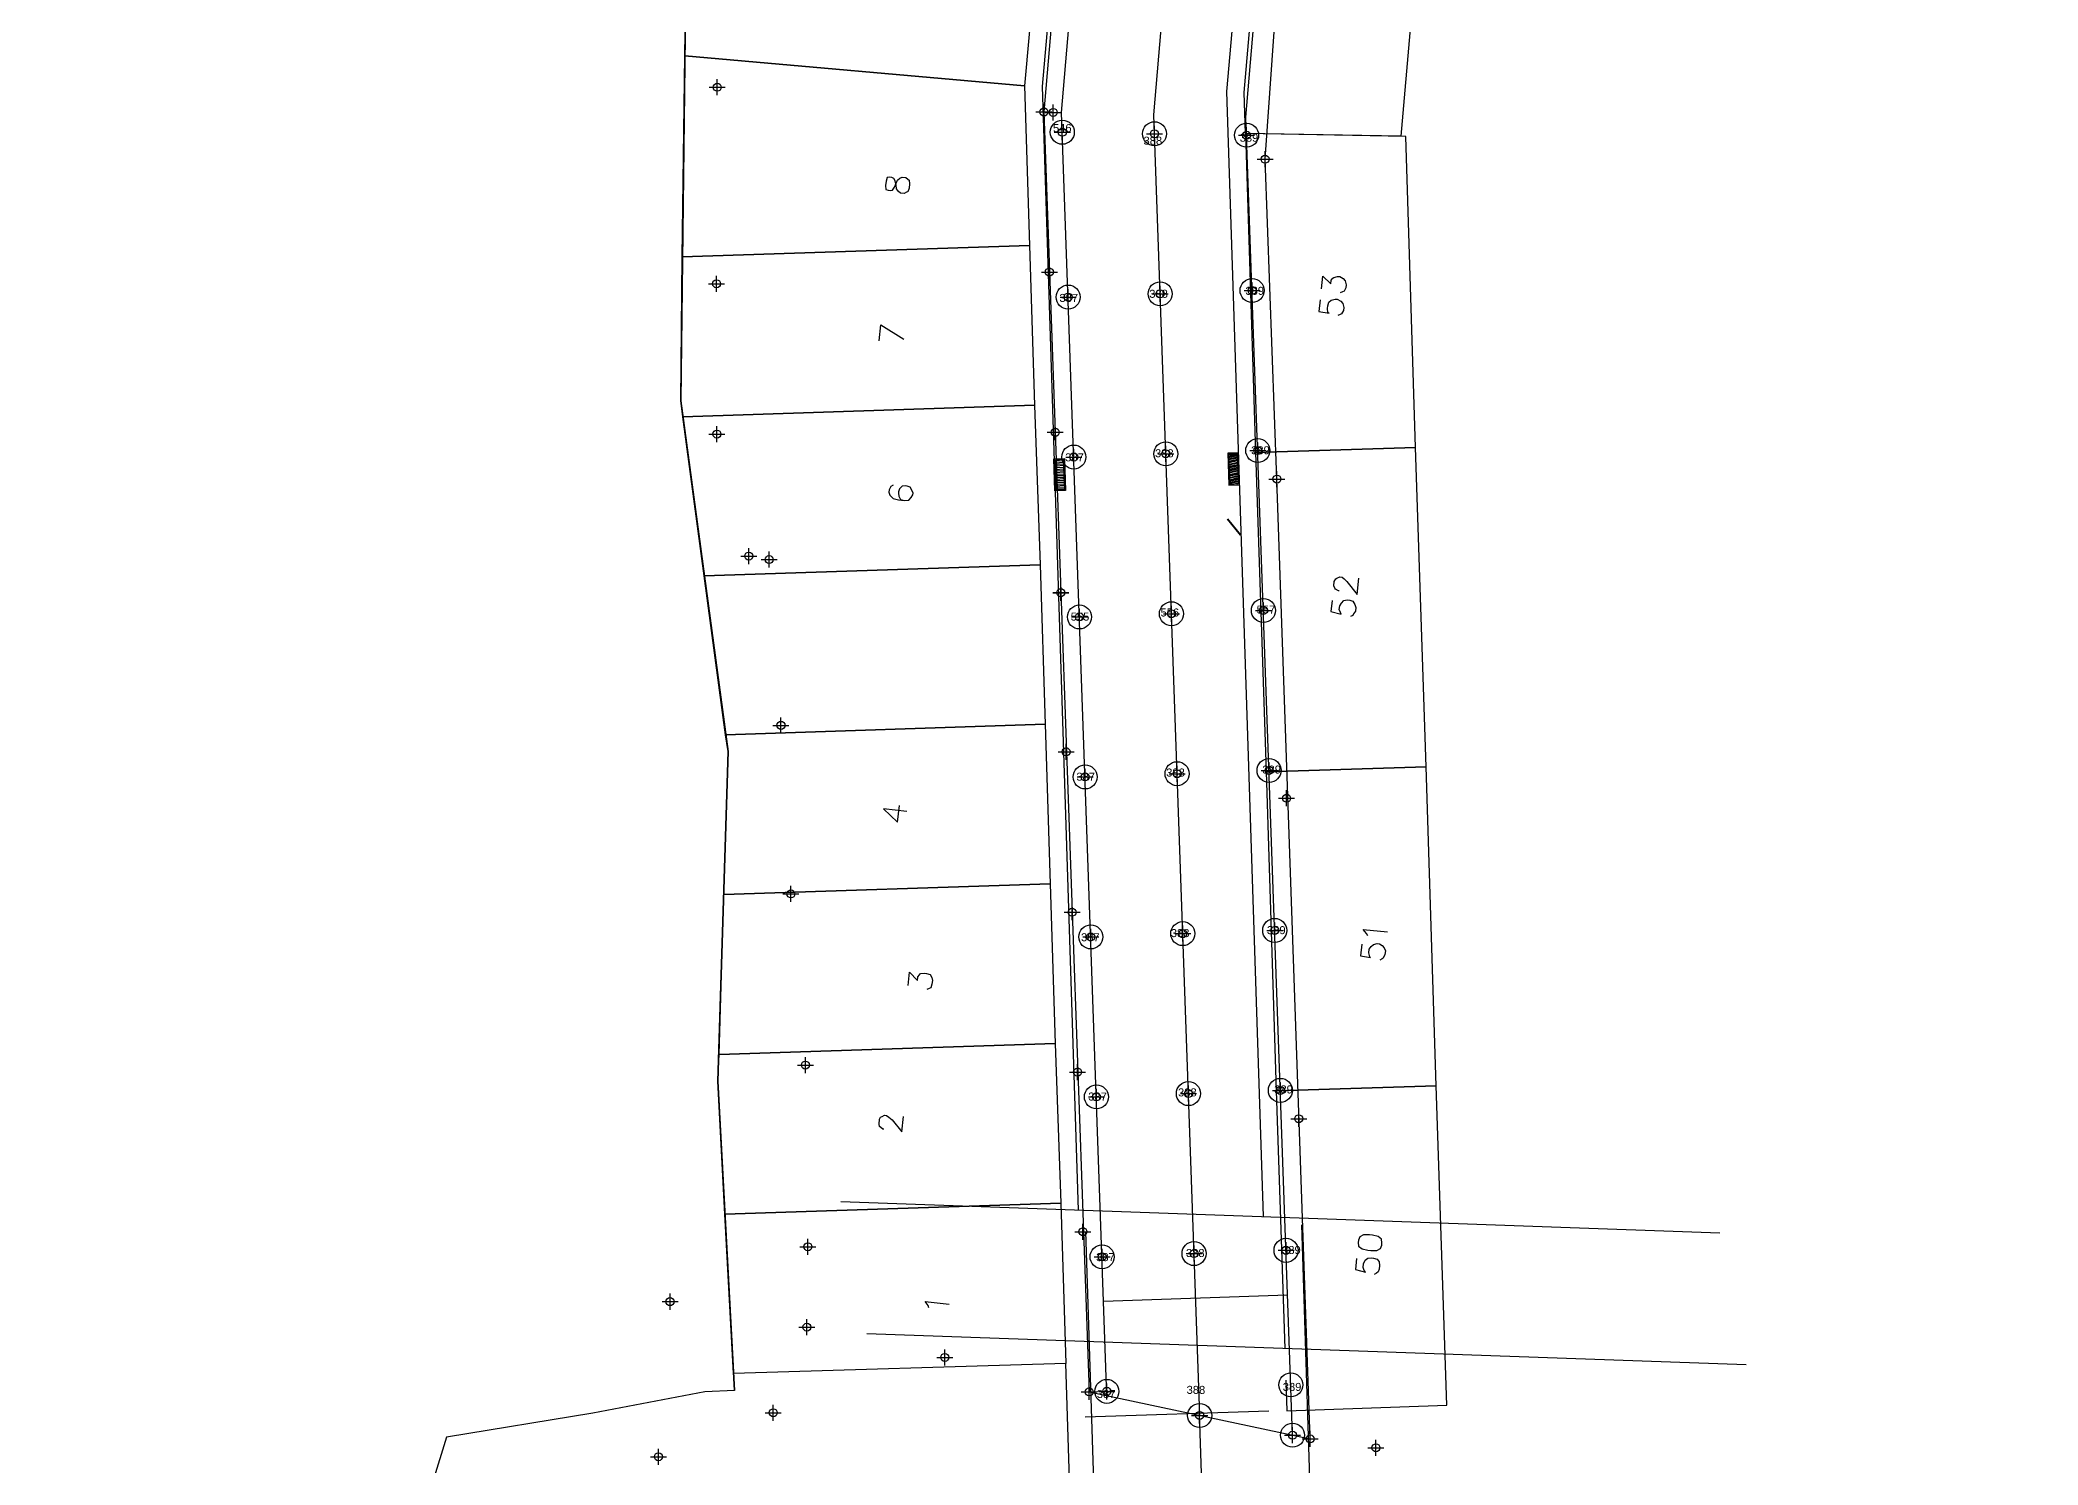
# Model space of a CAD drawing. Header units: metres. Extents: x -977055 to 805873, y -1033982 to 242021.
# Drawn here: x 694.1 to 818.9, y 552.7 to 641.8 of the extents above; entities that cross this region are included whole.
import ezdxf

# ---------------------------------------------------------------- set-up
doc = ezdxf.new("R2010")
doc.units = ezdxf.units.M
doc.header["$PDMODE"] = 32
doc.header["$PDSIZE"] = 1.5
for name, color, linetype in [('linea 1', 1, 'Continuous'), ('puntos nov 7', 50, 'Continuous'), ('V-NODE', 1, 'Continuous')]:
    doc.layers.add(name, color=color, linetype=linetype)
doc.layers.add('PDF2_area escolar', color=7, linetype='Continuous', true_color=0x989898)
doc.layers.add('PDF_Geometry', color=7, linetype='Continuous', true_color=0x797979)
doc.styles.get("Standard").update_dxf_attribs({"font": 'arial.ttf'})

# ---------------------------------------------------------------- blocks, each defined once
blk = doc.blocks.new('*U274')
at = {"color": 0, "linetype": 'ByBlock', "lineweight": -2, "transparency": 16777216}
for p, q in [((-1, 0), (1, 0)), ((0, -1), (0, 1))]:
    blk.add_line(p, q, dxfattribs=at)
blk.add_circle((0, 0), 0.5, dxfattribs=at)
blk = doc.blocks.new('*U355', base_point=(757.374, 637.243, 1023.919))
at = {"layer": 'V-NODE', "color": 50, "lineweight": -2, "xscale": 0.5, "yscale": 0.5, "zscale": 0.5}
blk.add_blockref('*U274', (757.374, 637.243, 1023.919), dxfattribs=at)
blk = doc.blocks.new('*U832', base_point=(756.795, 637.271, 1023.845))
at = {"layer": 'V-NODE', "color": 50, "lineweight": -2, "xscale": 0.5, "yscale": 0.5, "zscale": 0.5}
blk.add_blockref('*U274', (756.795, 637.271, 1023.845), dxfattribs=at)
blk = doc.blocks.new('*U835', base_point=(770.615, 634.321, 1026.4))
at = {"layer": 'V-NODE', "color": 50, "lineweight": -2, "xscale": 0.5, "yscale": 0.5, "zscale": 0.5}
blk.add_blockref('*U274', (770.615, 634.321, 1026.4), dxfattribs=at)
blk = doc.blocks.new('*U838', base_point=(757.133, 627.268, 1025.011))
at = {"layer": 'V-NODE', "color": 50, "lineweight": -2, "xscale": 0.5, "yscale": 0.5, "zscale": 0.5}
blk.add_blockref('*U274', (757.133, 627.268, 1025.011), dxfattribs=at)
blk = doc.blocks.new('*U841', base_point=(757.503, 617.258, 1026.101))
at = {"layer": 'V-NODE', "color": 50, "lineweight": -2, "xscale": 0.5, "yscale": 0.5, "zscale": 0.5}
blk.add_blockref('*U274', (757.503, 617.258, 1026.101), dxfattribs=at)
blk = doc.blocks.new('*U844', base_point=(771.352, 614.335, 1028.695))
at = {"layer": 'V-NODE', "color": 50, "lineweight": -2, "xscale": 0.5, "yscale": 0.5, "zscale": 0.5}
blk.add_blockref('*U274', (771.352, 614.335, 1028.695), dxfattribs=at)
blk = doc.blocks.new('*U847', base_point=(757.846, 607.239, 1027.064))
at = {"layer": 'V-NODE', "color": 50, "lineweight": -2, "xscale": 0.5, "yscale": 0.5, "zscale": 0.5}
blk.add_blockref('*U274', (757.846, 607.239, 1027.064), dxfattribs=at)
blk = doc.blocks.new('*U850', base_point=(758.554, 587.273, 1028.916))
at = {"layer": 'V-NODE', "color": 50, "lineweight": -2, "xscale": 0.5, "yscale": 0.5, "zscale": 0.5}
blk.add_blockref('*U274', (758.554, 587.273, 1028.916), dxfattribs=at)
blk = doc.blocks.new('*U853', base_point=(757.846, 607.24, 1027.059))
at = {"layer": 'V-NODE', "color": 50, "lineweight": -2, "xscale": 0.5, "yscale": 0.5, "zscale": 0.5}
blk.add_blockref('*U274', (757.846, 607.24, 1027.059), dxfattribs=at)
blk = doc.blocks.new('*U856', base_point=(758.182, 597.294, 1028.058))
at = {"layer": 'V-NODE', "color": 50, "lineweight": -2, "xscale": 0.5, "yscale": 0.5, "zscale": 0.5}
blk.add_blockref('*U274', (758.182, 597.294, 1028.058), dxfattribs=at)
blk = doc.blocks.new('*U859', base_point=(771.957, 594.396, 1031.083))
at = {"layer": 'V-NODE', "color": 50, "lineweight": -2, "xscale": 0.5, "yscale": 0.5, "zscale": 0.5}
blk.add_blockref('*U274', (771.957, 594.396, 1031.083), dxfattribs=at)
blk = doc.blocks.new('*U862', base_point=(758.894, 577.291, 1029.394))
at = {"layer": 'V-NODE', "color": 50, "lineweight": -2, "xscale": 0.5, "yscale": 0.5, "zscale": 0.5}
blk.add_blockref('*U274', (758.894, 577.291, 1029.394), dxfattribs=at)
blk = doc.blocks.new('*U865', base_point=(759.233, 567.312, 1029.796))
at = {"layer": 'V-NODE', "color": 50, "lineweight": -2, "xscale": 0.5, "yscale": 0.5, "zscale": 0.5}
blk.add_blockref('*U274', (759.233, 567.312, 1029.796), dxfattribs=at)
blk = doc.blocks.new('*U868', base_point=(759.622, 557.303, 1030.221))
at = {"layer": 'V-NODE', "color": 50, "lineweight": -2, "xscale": 0.5, "yscale": 0.5, "zscale": 0.5}
blk.add_blockref('*U274', (759.622, 557.303, 1030.221), dxfattribs=at)
blk = doc.blocks.new('*U871', base_point=(773.43, 554.368, 1033.392))
at = {"layer": 'V-NODE', "color": 50, "lineweight": -2, "xscale": 0.5, "yscale": 0.5, "zscale": 0.5}
blk.add_blockref('*U274', (773.43, 554.368, 1033.392), dxfattribs=at)
blk = doc.blocks.new('*U874', base_point=(772.717, 574.373, 1032.351))
at = {"layer": 'V-NODE', "color": 50, "lineweight": -2, "xscale": 0.5, "yscale": 0.5, "zscale": 0.5}
blk.add_blockref('*U274', (772.717, 574.373, 1032.351), dxfattribs=at)
blk = doc.blocks.new('*U1432', base_point=(757.945, 636.005, 1023.47))
at = {"layer": 'V-NODE', "color": 50, "lineweight": -2, "xscale": 0.5, "yscale": 0.5, "zscale": 0.5}
blk.add_blockref('*U274', (757.945, 636.005, 1023.47), dxfattribs=at)
blk = doc.blocks.new('*U1435', base_point=(763.701, 635.912, 1023.54))
at = {"layer": 'V-NODE', "color": 50, "lineweight": -2, "xscale": 0.5, "yscale": 0.5, "zscale": 0.5}
blk.add_blockref('*U274', (763.701, 635.912, 1023.54), dxfattribs=at)
blk = doc.blocks.new('*U1438', base_point=(769.458, 635.818, 1023.47))
at = {"layer": 'V-NODE', "color": 50, "lineweight": -2, "xscale": 0.5, "yscale": 0.5, "zscale": 0.5}
blk.add_blockref('*U274', (769.458, 635.818, 1023.47), dxfattribs=at)
blk = doc.blocks.new('*U1441', base_point=(758.308, 625.708, 1024.59))
at = {"layer": 'V-NODE', "color": 50, "lineweight": -2, "xscale": 0.5, "yscale": 0.5, "zscale": 0.5}
blk.add_blockref('*U274', (758.308, 625.708, 1024.59), dxfattribs=at)
blk = doc.blocks.new('*U1444', base_point=(764.055, 625.912, 1024.66))
at = {"layer": 'V-NODE', "color": 50, "lineweight": -2, "xscale": 0.5, "yscale": 0.5, "zscale": 0.5}
blk.add_blockref('*U274', (764.055, 625.912, 1024.66), dxfattribs=at)
blk = doc.blocks.new('*U1447', base_point=(769.801, 626.115, 1024.59))
at = {"layer": 'V-NODE', "color": 50, "lineweight": -2, "xscale": 0.5, "yscale": 0.5, "zscale": 0.5}
blk.add_blockref('*U274', (769.801, 626.115, 1024.59), dxfattribs=at)
blk = doc.blocks.new('*U1450', base_point=(758.662, 615.715, 1025.64))
at = {"layer": 'V-NODE', "color": 50, "lineweight": -2, "xscale": 0.5, "yscale": 0.5, "zscale": 0.5}
blk.add_blockref('*U274', (758.662, 615.715, 1025.64), dxfattribs=at)
blk = doc.blocks.new('*U1453', base_point=(764.408, 615.918, 1025.71))
at = {"layer": 'V-NODE', "color": 50, "lineweight": -2, "xscale": 0.5, "yscale": 0.5, "zscale": 0.5}
blk.add_blockref('*U274', (764.408, 615.918, 1025.71), dxfattribs=at)
blk = doc.blocks.new('*U1456', base_point=(770.155, 616.121, 1025.64))
at = {"layer": 'V-NODE', "color": 50, "lineweight": -2, "xscale": 0.5, "yscale": 0.5, "zscale": 0.5}
blk.add_blockref('*U274', (770.155, 616.121, 1025.64), dxfattribs=at)
blk = doc.blocks.new('*U1459', base_point=(759.015, 605.721, 1026.66))
at = {"layer": 'V-NODE', "color": 50, "lineweight": -2, "xscale": 0.5, "yscale": 0.5, "zscale": 0.5}
blk.add_blockref('*U274', (759.015, 605.721, 1026.66), dxfattribs=at)
blk = doc.blocks.new('*U1462', base_point=(764.761, 605.924, 1026.73))
at = {"layer": 'V-NODE', "color": 50, "lineweight": -2, "xscale": 0.5, "yscale": 0.5, "zscale": 0.5}
blk.add_blockref('*U274', (764.761, 605.924, 1026.73), dxfattribs=at)
blk = doc.blocks.new('*U1465', base_point=(770.508, 606.127, 1026.66))
at = {"layer": 'V-NODE', "color": 50, "lineweight": -2, "xscale": 0.5, "yscale": 0.5, "zscale": 0.5}
blk.add_blockref('*U274', (770.508, 606.127, 1026.66), dxfattribs=at)
blk = doc.blocks.new('*U1468', base_point=(759.368, 595.727, 1027.68))
at = {"layer": 'V-NODE', "color": 50, "lineweight": -2, "xscale": 0.5, "yscale": 0.5, "zscale": 0.5}
blk.add_blockref('*U274', (759.368, 595.727, 1027.68), dxfattribs=at)
blk = doc.blocks.new('*U1471', base_point=(765.115, 595.93, 1027.75))
at = {"layer": 'V-NODE', "color": 50, "lineweight": -2, "xscale": 0.5, "yscale": 0.5, "zscale": 0.5}
blk.add_blockref('*U274', (765.115, 595.93, 1027.75), dxfattribs=at)
blk = doc.blocks.new('*U1474', base_point=(770.861, 596.134, 1027.68))
at = {"layer": 'V-NODE', "color": 50, "lineweight": -2, "xscale": 0.5, "yscale": 0.5, "zscale": 0.5}
blk.add_blockref('*U274', (770.861, 596.134, 1027.68), dxfattribs=at)
blk = doc.blocks.new('*U1477', base_point=(759.722, 585.733, 1028.52))
at = {"layer": 'V-NODE', "color": 50, "lineweight": -2, "xscale": 0.5, "yscale": 0.5, "zscale": 0.5}
blk.add_blockref('*U274', (759.722, 585.733, 1028.52), dxfattribs=at)
blk = doc.blocks.new('*U1480', base_point=(765.468, 585.937, 1028.59))
at = {"layer": 'V-NODE', "color": 50, "lineweight": -2, "xscale": 0.5, "yscale": 0.5, "zscale": 0.5}
blk.add_blockref('*U274', (765.468, 585.937, 1028.59), dxfattribs=at)
blk = doc.blocks.new('*U1483', base_point=(771.214, 586.14, 1028.52))
at = {"layer": 'V-NODE', "color": 50, "lineweight": -2, "xscale": 0.5, "yscale": 0.5, "zscale": 0.5}
blk.add_blockref('*U274', (771.214, 586.14, 1028.52), dxfattribs=at)
blk = doc.blocks.new('*U1486', base_point=(760.075, 575.74, 1029.01))
at = {"layer": 'V-NODE', "color": 50, "lineweight": -2, "xscale": 0.5, "yscale": 0.5, "zscale": 0.5}
blk.add_blockref('*U274', (760.075, 575.74, 1029.01), dxfattribs=at)
blk = doc.blocks.new('*U1489', base_point=(765.821, 575.943, 1029.08))
at = {"layer": 'V-NODE', "color": 50, "lineweight": -2, "xscale": 0.5, "yscale": 0.5, "zscale": 0.5}
blk.add_blockref('*U274', (765.821, 575.943, 1029.08), dxfattribs=at)
blk = doc.blocks.new('*U1492', base_point=(771.568, 576.146, 1029.01))
at = {"layer": 'V-NODE', "color": 50, "lineweight": -2, "xscale": 0.5, "yscale": 0.5, "zscale": 0.5}
blk.add_blockref('*U274', (771.568, 576.146, 1029.01), dxfattribs=at)
blk = doc.blocks.new('*U1495', base_point=(760.428, 565.746, 1029.43))
at = {"layer": 'V-NODE', "color": 50, "lineweight": -2, "xscale": 0.5, "yscale": 0.5, "zscale": 0.5}
blk.add_blockref('*U274', (760.428, 565.746, 1029.43), dxfattribs=at)
blk = doc.blocks.new('*U1498', base_point=(766.175, 565.949, 1029.5))
at = {"layer": 'V-NODE', "color": 50, "lineweight": -2, "xscale": 0.5, "yscale": 0.5, "zscale": 0.5}
blk.add_blockref('*U274', (766.175, 565.949, 1029.5), dxfattribs=at)
blk = doc.blocks.new('*U1501', base_point=(771.921, 566.152, 1029.43))
at = {"layer": 'V-NODE', "color": 50, "lineweight": -2, "xscale": 0.5, "yscale": 0.5, "zscale": 0.5}
blk.add_blockref('*U274', (771.921, 566.152, 1029.43), dxfattribs=at)
blk = doc.blocks.new('*U1504', base_point=(760.725, 557.342, 1029.86))
at = {"layer": 'V-NODE', "color": 50, "lineweight": -2, "xscale": 0.5, "yscale": 0.5, "zscale": 0.5}
blk.add_blockref('*U274', (760.725, 557.342, 1029.86), dxfattribs=at)
blk = doc.blocks.new('*U1507', base_point=(766.526, 555.836, 1029.93))
at = {"layer": 'V-NODE', "color": 50, "lineweight": -2, "xscale": 0.5, "yscale": 0.5, "zscale": 0.5}
blk.add_blockref('*U274', (766.526, 555.836, 1029.93), dxfattribs=at)
blk = doc.blocks.new('*U1510', base_point=(772.329, 554.602, 1029.86))
at = {"layer": 'V-NODE', "color": 50, "lineweight": -2, "xscale": 0.5, "yscale": 0.5, "zscale": 0.5}
blk.add_blockref('*U274', (772.329, 554.602, 1029.86), dxfattribs=at)
blk = doc.blocks.new('*U1687', base_point=(739.881, 556.008, 1026.925))
at = {"layer": 'V-NODE', "color": 50, "lineweight": -2, "xscale": 0.5, "yscale": 0.5, "zscale": 0.5}
blk.add_blockref('*U274', (739.881, 556.008, 1026.925), dxfattribs=at)
blk = doc.blocks.new('*U1690', base_point=(742.044, 566.377, 1027.267))
at = {"layer": 'V-NODE', "color": 50, "lineweight": -2, "xscale": 0.5, "yscale": 0.5, "zscale": 0.5}
blk.add_blockref('*U274', (742.044, 566.377, 1027.267), dxfattribs=at)
blk = doc.blocks.new('*U1693', base_point=(741.892, 577.729, 1026.987))
at = {"layer": 'V-NODE', "color": 50, "lineweight": -2, "xscale": 0.5, "yscale": 0.5, "zscale": 0.5}
blk.add_blockref('*U274', (741.892, 577.729, 1026.987), dxfattribs=at)
blk = doc.blocks.new('*U1696', base_point=(740.988, 588.416, 1026.479))
at = {"layer": 'V-NODE', "color": 50, "lineweight": -2, "xscale": 0.5, "yscale": 0.5, "zscale": 0.5}
blk.add_blockref('*U274', (740.988, 588.416, 1026.479), dxfattribs=at)
blk = doc.blocks.new('*U1699', base_point=(740.366, 598.951, 1025.565))
at = {"layer": 'V-NODE', "color": 50, "lineweight": -2, "xscale": 0.5, "yscale": 0.5, "zscale": 0.5}
blk.add_blockref('*U274', (740.366, 598.951, 1025.565), dxfattribs=at)
blk = doc.blocks.new('*U1702', base_point=(739.627, 609.303, 1024.592))
at = {"layer": 'V-NODE', "color": 50, "lineweight": -2, "xscale": 0.5, "yscale": 0.5, "zscale": 0.5}
blk.add_blockref('*U274', (739.627, 609.303, 1024.592), dxfattribs=at)
blk = doc.blocks.new('*U1705', base_point=(738.355, 609.526, 1024.77))
at = {"layer": 'V-NODE', "color": 50, "lineweight": -2, "xscale": 0.5, "yscale": 0.5, "zscale": 0.5}
blk.add_blockref('*U274', (738.355, 609.526, 1024.77), dxfattribs=at)
blk = doc.blocks.new('*U1708', base_point=(736.358, 617.143, 1023.544))
at = {"layer": 'V-NODE', "color": 50, "lineweight": -2, "xscale": 0.5, "yscale": 0.5, "zscale": 0.5}
blk.add_blockref('*U274', (736.358, 617.143, 1023.544), dxfattribs=at)
blk = doc.blocks.new('*U1711', base_point=(736.337, 626.537, 1022.909))
at = {"layer": 'V-NODE', "color": 50, "lineweight": -2, "xscale": 0.5, "yscale": 0.5, "zscale": 0.5}
blk.add_blockref('*U274', (736.337, 626.537, 1022.909), dxfattribs=at)
blk = doc.blocks.new('*U1714', base_point=(736.386, 638.817, 1021.725))
at = {"layer": 'V-NODE', "color": 50, "lineweight": -2, "xscale": 0.5, "yscale": 0.5, "zscale": 0.5}
blk.add_blockref('*U274', (736.386, 638.817, 1021.725), dxfattribs=at)
blk = doc.blocks.new('*U1849', base_point=(750.603, 559.461, 1028.26))
at = {"layer": 'V-NODE', "color": 50, "lineweight": -2, "xscale": 0.5, "yscale": 0.5, "zscale": 0.5}
blk.add_blockref('*U274', (750.603, 559.461, 1028.26), dxfattribs=at)
blk = doc.blocks.new('*U1852', base_point=(741.981, 561.352, 1027.273))
at = {"layer": 'V-NODE', "color": 50, "lineweight": -2, "xscale": 0.5, "yscale": 0.5, "zscale": 0.5}
blk.add_blockref('*U274', (741.981, 561.352, 1027.273), dxfattribs=at)
blk = doc.blocks.new('*U1855', base_point=(733.432, 562.945, 1025.518))
at = {"layer": 'V-NODE', "color": 50, "lineweight": -2, "xscale": 0.5, "yscale": 0.5, "zscale": 0.5}
blk.add_blockref('*U274', (733.432, 562.945, 1025.518), dxfattribs=at)
blk = doc.blocks.new('*U1858', base_point=(732.712, 553.257, 1026.449))
at = {"layer": 'V-NODE', "color": 50, "lineweight": -2, "xscale": 0.5, "yscale": 0.5, "zscale": 0.5}
blk.add_blockref('*U274', (732.712, 553.257, 1026.449), dxfattribs=at)
blk = doc.blocks.new('*U2125', base_point=(777.538, 553.815, 1034.401))
at = {"layer": 'V-NODE', "color": 50, "lineweight": -2, "xscale": 0.5, "yscale": 0.5, "zscale": 0.5}
blk.add_blockref('*U274', (777.538, 553.815, 1034.401), dxfattribs=at)
blk = doc.blocks.new('base')
at = {"layer": 'PDF_Geometry', "lineweight": 25, "extrusion": (-0.0007874166417946805, 0.0633644376725456, 0.9979901442466627)}
for points, elevation in [([(-314.3552819679592, -197.288328509713), (-299.6011355210287, -195.6808180470181), (-292.7439177582637, -194.188423358189), (-282.662948257382, -192.1106340516308), (-274.4763597311322, -190.3610624671207), (-258.0365534531994, -185.1542219933494), (-248.0293833124518, -180.6098816317743), (-240.5388730459387, -177.7099154838506), (-228.6433763332012, -174.0422723837931), (-222.7333490577522, -172.7139865559868), (-217.3844782585458, -171.0398673987778), (-209.934716274275, -169.2478944648578), (-202.1600529677526, -164.759179990033), (-196.1955155376124, -160.284237653118), (-195.0726549845591, -159.8166968121014), (-178.094814639811, -157.4569346023494), (-154.2977462807728, -156.6143117616438), (-136.6673344922945, -154.6113964854389), (-124.4364601882693, -153.1635935482933), (-118.0655043404745, -151.4735015854369), (-100.7902966838343, -146.6455352535), (-80.95492233695109, -140.9667423377788), (-73.38455830766388, -139.3284122613087), (-61.69391873819029, -135.8215718879393), (-40.50438788576779, -131.6043129854339), (-37.7266973809482, -130.8724353794983), (-17.66112228271595, -129.4411323176498), (1.311326940559981, -127.4607918503023), (21.09219113275145, -124.9286554436886), (41.00632404127121, -122.8299135990616), (47.37618468792716, -123.4582366358462), (63.59242301410231, -123.186151339279), (81.4023688686827, -124.3117190987972), (85.63932086076117, -96.07220161470705), (88.70494628227688, -66.39317732569197), (92.81084049122336, -40.78101362330841), (97.16015998885986, -22.38567315100005), (100.5964250127508, -1.561781637611383), (102.4825201206243, 8.319847787536474), (109.6910061566435, 37.36063063676244), (117.5278049639873, 76.62006330413116), (126.2165255562537, 115.6377442808987), (131.5129944793656, 149.5923503001781), (134.6821642045726, 173.9726126092042), (136.9157149126355, 195.5905993530313), (139.9559967260671, 229.6779162226085), (141.5584555981193, 250.6763723351369), (142.6140777324096, 271.3697434005035), (143.2522986412805, 283.2101823579814), (147.0657642089188, 312.9382202650764), (152.5802840162566, 355.6306631493014), (153.5538003927352, 396.0415753157624), (150.869116329812, 418.0202524625785), (151.7766024087249, 438.638728966674), (150.9593231761023, 458.0275047451501), (151.7766024087249, 438.638728966674), (150.869116329812, 418.0202524625785), (153.5538003927352, 396.0415753157624), (152.5802840162566, 355.6306631493014), (147.0657642089188, 312.9382202650764), (143.2522986412805, 283.2101823579814), (142.6140777324096, 271.3697434005035), (141.5584555981193, 250.6763723351369), (139.9559967260671, 229.6779162226085), (136.9157149126355, 195.5905993530313), (134.6821642045726, 173.9726126092042), (131.5129944793656, 149.5923503001781), (126.2165255562537, 115.6377442808987), (117.5278049639873, 76.62006330413116), (109.6910061566435, 37.36063063676244), (102.4825201206243, 8.319847787536474), (100.5964250127508, -1.561781637611383), (97.16015998885986, -22.38567315100005), (92.81084049122336, -40.78101362330841), (88.70494628227688, -66.39317732569197), (85.63932086076117, -96.07220161470705), (81.4023688686827, -124.3117190987972), (63.59242301410231, -123.186151339279), (47.37618468792716, -123.4582366358462), (41.00632404127121, -122.8299135990616), (21.09219113275145, -124.9286554436886), (1.311326940559981, -127.4607918503023), (-17.66112228271595, -129.4411323176498), (-37.7266973809482, -130.8724353794983), (-40.50438788576779, -131.6043129854339), (-61.69391873819029, -135.8215718879393), (-73.38455830766388, -139.3284122613087), (-80.95492233695109, -140.9667423377788), (-100.7902966838343, -146.6455352535), (-118.0655043404745, -151.4735015854369), (-124.4364601882693, -153.1635935482933), (-136.6673344922945, -154.6113964854389), (-154.2977462807728, -156.6143117616438), (-178.094814639811, -157.4569346023494), (-195.0726549845591, -159.8166968121014), (-196.1955155376124, -160.284237653118), (-202.1600529677526, -164.759179990033), (-209.934716274275, -169.2478944648578), (-217.3844782585458, -171.0398673987778), (-222.7333490577522, -172.7139865559868), (-228.6433763332012, -174.0422723837931), (-240.5388730459387, -177.7099154838506), (-248.0293833124518, -180.6098816317743), (-258.0365534531994, -185.1542219933494), (-274.4763597311322, -190.3610624671207), (-282.662948257382, -192.1106340516308), (-292.7439177582637, -194.188423358189), (-299.6011355210287, -195.6808180470181), (-314.3552819679592, -197.288328509713), (-312.1778944817551, -178.4458316029707), (-309.1458369423215, -157.8978380592135), (-306.8759495529501, -132.8991505854866), (-305.8230654215067, -118.0018170192225), (-298.6426917927975, -78.80241157407607), (-291.0553418804041, -45.07743817465702), (-282.2520531148432, -15.11589338187745), (-275.644913971278, 10.47314791107899), (-270.3186795736881, 33.89796466241295), (-263.824992871361, 63.1639787960239), (-258.1496190100342, 86.40761867954808), (-284.4243546828334, 123.8876732260906)], 0.02550386025637508), ([(129.3303402190302, 446.9930526767293), (130.7188411873617, 376.6274046019025), (119.7223563773085, 267.2648212071754), (72.7375373922626, -35.3484866537221), (74.13354764664214, -37.2324016247793), (92.9793506877206, -40.15212245503388)], 0.0255038602563129), ([(8.559760552943285, 202.8935395889146), (65.65868897471015, 264.2259563553339), (104.9902576695851, 258.1425623364834), (106.8686658385699, 259.4928651071197), (108.306499045409, 268.7329366926824), (119.2275416936216, 377.0844486429649), (117.8111339262742, 447.5446261020447)], 0.02550386025641771), ([(113.4446876700201, 389.5130099555556), (113.3510720347949, 388.7359827319042), (112.8521434485137, 389.2134317104665), (112.8246094381534, 388.9848942917459), (112.7166740644488, 388.858785444657), (112.6654597786322, 388.8185847629852), (112.4259087557671, 388.7547038058563), (112.2887863045347, 388.7712242120725), (112.0712624899582, 388.8901731899221), (111.9506604449424, 389.0438160473716), (111.8867794878143, 389.283367070236), (111.9088066961023, 389.4661970052119), (112.0277556739511, 389.6837208197899), (112.1246774435108, 389.7184146993895), (112.2728134988878, 389.7933092606607)], 0.02550386025632534), ([(113.5272897011014, 390.1986222117176), (113.6153985342538, 390.9299419516239), (112.9810005639082, 391.0527446643782), (113.0669087293242, 390.9960235764885), (113.0850822027079, 390.7619793556957), (113.0630549944196, 390.5791494207191), (112.9898135003153, 390.3561188040704), (112.8361706428664, 390.235516759055), (112.5966196200014, 390.171635801926), (112.4594971687688, 390.1881562081423), (112.2419733541926, 390.3071051859918), (112.1213713091761, 390.4607480434394), (112.057490352048, 390.7002990663046), (112.0795175603362, 390.8831290012816), (112.1984665381853, 391.1006528158581), (112.2953883077451, 391.1353466954594), (112.4435243631222, 391.2102412567306)], 0.0255038602563431), ([(141.1098138750665, 392.4400138405695), (140.9886642294809, 391.4344491981975), (139.5684260990765, 392.3474934064833)], 0.02550386025638929), ([(118.8177658143321, 399.8555782185095), (119.3882828275504, 399.9723265286217)], 0.02550386025636087), ([(118.8122590122601, 399.8098707347656), (119.3827760254783, 399.9266190448779)], 0.02550386025627205), ([(119.1322113984693, 399.7713231202609), (119.3717624213342, 399.8352040773888)], 0.02550386025641771), ([(118.7582861926772, 401.6712108969639), (118.8122590122601, 399.8098707347656), (119.366255619262, 399.7894965936448), (119.3177896017518, 401.6965442395887)], 0.02550386025607665), ([(118.7940855388758, 400.0439149555586), (119.364602552094, 400.1606632656707)], 0.02550386025631113), ([(118.8342862205484, 399.9927006697425), (119.3590957500221, 400.1149557819252)], 0.02550386025632534), ([(118.8232726164042, 399.9012857022534), (119.3480821458779, 400.0235408144374)], 0.02550386025638929), ([(130.230864612465, 400.2890035768745), (129.6713612033907, 400.2636702342519)], 0.02550386025608731), ([(130.2198510083207, 400.197588609387), (129.6603475992467, 400.1722552667639)], 0.02550386025638929), ([(130.2237047432255, 400.6144627651565), (129.6642013341508, 400.5891294225323)], 0.0255038602560802), ([(130.2033306021042, 400.0604661581537), (129.6493339951027, 400.0808402992748)], 0.02550386025606954), ([(130.2071843370095, 400.4773403139235), (129.6531877300065, 400.4977144550445)], 0.02550386025636442), ([(130.2110380719132, 400.8942144696933), (129.6570414649113, 400.9145886108142)], 0.02550386025620099), ([(130.1950652662665, 401.9162995182818), (130.1978238000324, 400.01475867441), (129.6840278747024, 399.9839185297151), (129.6355618571926, 401.8909661756584)], 0.0255038602562081), ([(130.1961707328653, 400.3859253464358), (129.6366673237904, 400.3605920038119)], 0.02550386025639639), ([(130.2000244677692, 400.8027995022057), (129.6405210586953, 400.7774661595811)], 0.02550386025603757), ([(130.203878202674, 401.219673657975), (129.6443747935993, 401.194340315351)], 0.02550386025631113), ([(130.189010863625, 400.7113845347163), (129.6295074545509, 400.6860511920937)], 0.02550386025606599), ([(130.1928645985299, 401.1282586904863), (129.633361189455, 401.1029253478632)], 0.02550386025637863), ([(130.1763441923136, 400.9911362392544), (129.6680550690554, 401.0060035783019)], 0.02550386025637508), ([(118.8106059450919, 400.18103740679), (119.3811229583099, 400.297785716902)], 0.02550386025636087), ([(118.8050991430202, 400.1353299230462), (119.3756161562382, 400.2520782331582)], 0.0255038602562685), ([(118.8089528779246, 400.5522040788157), (119.3794698911429, 400.6689523889281)], 0.02550386025632534), ([(118.8034460758529, 400.5064965950722), (119.3739630890711, 400.623244905184)], 0.02550386025625073), ([(118.7979392737809, 400.4607891113283), (119.3684562869988, 400.5775374214405)], 0.02550386025636797), ([(118.8017930086847, 400.8776632670978), (119.3723100219039, 400.9944115772099)], 0.02550386025600204), ([(118.7962862066124, 400.8319557833527), (119.3668032198314, 400.9487040934644)], 0.0255038602560127), ([(118.7869256696363, 400.3693741438389), (119.3574426828548, 400.4861224539511)], 0.02550386025630402), ([(118.7946331394455, 401.2031224553785), (119.3651501526635, 401.3198707654906)], 0.02550386025619744), ([(118.8271263513085, 400.3181598580232), (119.3519358807826, 400.4404149702074)], 0.02550386025620455), ([(118.7852726024684, 400.7405408158648), (119.3557896156875, 400.857289125977)], 0.02550386025604112), ([(118.7891263373732, 401.1574149716346), (119.3596433505914, 401.2741632817466)], 0.0255038602563431), ([(118.7797658003966, 400.6948333321212), (119.3502828136156, 400.8115816422329)], 0.02550386025620455), ([(118.8161127471643, 400.2267448905354), (119.3409222766387, 400.3490000027193)], 0.0255038602562756), ([(118.8199664820689, 400.6436190463052), (119.3447760115434, 400.765874158488)], 0.02550386025641771), ([(118.7781127332292, 401.0660000041467), (119.3486297464472, 401.1827483142575)], 0.02550386025603402), ([(118.8183134149011, 401.0147857183296), (119.3431229443752, 401.1370408305136)], 0.02550386025639639), ([(118.8128066128287, 400.969078234586), (119.3376161423029, 401.0913333467698)], 0.02550386025608375), ([(118.8111535456617, 401.3402449066114), (119.3359630751355, 401.4625000187956)], 0.02550386025606954), ([(118.8056467435894, 401.2945374228676), (119.3304562730638, 401.4167925350516)], 0.02550386025621165), ([(140.3443273252093, 401.4818302860775), (140.492463380586, 401.5567248473492), (140.6114123584347, 401.7742486619259), (140.6279327646507, 401.9113711131591), (140.5585450054508, 402.1052146522799), (140.3520347950183, 402.3155785976169), (140.0375892108809, 402.3998336958657), (139.6719293409282, 402.4438881124419), (139.3921776363907, 402.4312214411306), (139.2330279768701, 402.2649119123698), (139.1195858010933, 402.0930955815374), (139.1085721969488, 402.0016806140479), (139.1779599561496, 401.8078370749284), (139.2930551990934, 401.6084867337355), (139.470378331998, 401.5407520417016), (139.5617932994867, 401.5297384375575), (139.7958375202796, 401.5479119109425), (139.9549871798, 401.7142214397032), (140.0227218718328, 401.8915445726065), (140.0337354759769, 401.9829595400956), (140.0100552005209, 402.1712962771448), (139.8949599575766, 402.370646618338), (139.6719293409282, 402.4438881124419)], 0.02550386025599849), ([(130.2148918068179, 401.3110886254627), (129.6553883977434, 401.2857552828403)], 0.02550386025638929), ([(130.2077319375782, 401.6365478137448), (129.6482285285041, 401.6112144711208)], 0.02550386025637863), ([(130.1967183334338, 401.5451328462555), (129.6372149243596, 401.5197995036331)], 0.02550386025620455), ([(130.1801979272177, 401.4080103950242), (129.6262013202155, 401.4283845361437)], 0.02550386025636087), ([(130.1840516621222, 401.8248845507941), (129.6300550551206, 401.8452586919134)], 0.02550386025619389), ([(130.1730380579782, 401.7334695833046), (129.6135346489043, 401.7081362406821)], 0.02550386025637508), ([(118.7874732702059, 401.5285816436605), (119.3579902834243, 401.6453299537724)], 0.02550386025632889), ([(118.7819664681341, 401.4828741599167), (119.3524834813521, 401.5996224700272)], 0.02550386025632534), ([(118.7709528639899, 401.3914591924274), (119.341469877208, 401.5082075025393)], 0.02550386025638929), ([(118.79848687435, 401.6199966111481), (119.2263746342634, 401.7075578437328)], 0.02550386025637152), ([(118.8039936764218, 401.6657040948922), (118.9009154459819, 401.7003979744933)], 0.02550386025639639), ([(112.5723404166767, 408.4447108965903), (112.6180479004208, 408.4392040945178), (112.7898642312535, 408.3257619187405), (112.8300649129255, 408.2745476329247), (112.9049594741975, 408.1264115775476), (112.8719186617653, 407.8521666750829), (112.7584764859886, 407.6803503442502), (112.7072622001722, 407.6401496625786), (112.5134186610513, 407.5707619033793), (112.3762962098194, 407.5872823095952), (112.2501873627303, 407.6952176832991), (112.0838778339707, 407.8543673428205), (111.4406669272168, 408.6737959158797), (111.319517281631, 407.6682312735077)], 0.02550386025620099), ([(113.0150955156389, 409.0405612524319), (113.09769754672, 409.7261735085939), (112.4688063784459, 409.8946837050909), (112.5035002580457, 409.7977619355314), (112.5728880172456, 409.6039183964098), (112.5453540068853, 409.3753809776894), (112.4319118311088, 409.2035646468565), (112.2727621715881, 409.037255118096), (112.084425434539, 409.0135748426403), (111.9015954995629, 409.0356020509286), (111.7242723666578, 409.1033367429609), (111.6091771237141, 409.3026870841538), (111.5397893645139, 409.4965306232749), (111.5673233748742, 409.7250680419959), (111.680765550651, 409.8968843728281), (111.7374866385386, 409.9827925382438), (111.8856226939154, 410.057687099517)], 0.02550386025638574), ([(139.7451195077328, 421.9108645865255), (141.2077589875461, 421.7346469202195), (140.3360106620713, 422.5816095036388), (140.2093542144137, 421.5303373775231)], 0.02550386025605889), ([(111.0485169207416, 430.0516737708116), (111.1234114820136, 429.9035377154346), (111.3244148903742, 429.6474662863534), (109.8160679268166, 429.8291907547318)], 0.02550386025600559), ([(111.4345509318153, 430.5616159612362), (111.5226597649685, 431.2929357011441), (110.8882617946221, 431.4157384138967), (110.9284624762943, 431.3645241280807), (110.9923434334221, 431.1249731052159), (110.9648094230618, 430.896435686495), (110.8513672472853, 430.7246193556625), (110.6977243898367, 430.6040173106454), (110.4581733669719, 430.5401363535183), (110.3210509157396, 430.5566567597346), (110.1492345849064, 430.6700989355102), (110.0286325398898, 430.8237417929595), (109.9592447806907, 431.0175853320807), (109.9867787910507, 431.2461227508015), (110.1057277688986, 431.463646565378), (110.1569420547154, 431.5038472470498), (110.305078110092, 431.5787418083231)], 0.02550386025612994), ([(139.8051159335764, 432.8008069223519), (139.7059934962792, 431.9780722149567), (139.2125717120698, 432.501228677263), (139.1850377017095, 432.2726912585423), (139.0771023280048, 432.1465824114537), (139.0203812401163, 432.0606742460382), (138.7863370193231, 432.0425007726544), (138.6492145680911, 432.0590211788703), (138.4261839514425, 432.1322626729747), (138.3110887084979, 432.3316130141677), (138.2874084330421, 432.5199497512168), (138.3149424434025, 432.7484871699376), (138.3881839375067, 432.9715177865864), (138.4851057070673, 433.0062116661861), (138.6332417624443, 433.0811062274587)], 0.02550386025633955), ([(116.5178985578939, 457.8093441408737), (116.4782648256415, 459.7240960566179), (106.4804449564105, 459.4911265060429), (106.9006765738158, 439.500993569653), (116.8929896409744, 439.6882556364824), (116.5592426943722, 455.8119605984338)], 0.0255038602563431), ([(141.4439525487761, 441.7848070788332), (141.4896600325201, 441.7793002767611), (141.615768879609, 441.6713649030558), (141.7016770450254, 441.6146438151678), (141.7308641225531, 441.4720145618642), (141.6923165080484, 441.1520621756544), (141.6300886180883, 441.0204465264934), (141.5331668485275, 440.9857526468937), (141.3850307931508, 440.9108580856221), (141.2479083419186, 440.9273784918385), (141.12179949483, 441.0353138655427), (140.9097824823259, 441.1999703271356), (140.3067722572438, 441.9681846143791), (140.1911294137302, 441.0083274557507)], 0.02550386025639639), ([(192.6373981479693, 560.1720648511924), (169.472020552812, 541.864234284169), (148.342000118423, 524.2849751887467), (136.2438982574568, 502.000624332361), (128.4990517527112, 467.7381747321544), (128.897459233004, 447.5479111399317)], -12.66038635708029), ([(184.2667442330898, 570.7636725212916), (160.9683250099727, 552.3506978195335), (137.7147507186378, 533.004734164111), (123.488085988833, 506.79963257061), (114.9692888315857, 469.1133003656116), (115.4000867646608, 447.281572162675)], -12.6603863570803), ([(111.9978567484943, 450.2477693170651), (112.0804587795752, 450.9333815732276), (111.4515676113014, 451.1018917697241), (111.5319689746456, 450.9994631980924), (111.6013567338457, 450.8056196589714), (111.5738227234853, 450.5770822402505), (111.4548737456367, 450.359558425674), (111.3012308881873, 450.2389563806573), (111.0671866673943, 450.220782907274), (110.9300642161621, 450.2373033134897), (110.7070335995134, 450.3105448075941), (110.5864315544976, 450.4641876650434), (110.5682580811131, 450.6982318858362), (110.5957920914731, 450.9267693045569), (110.6635267835062, 451.1040924374616), (110.765955355138, 451.1844938008055), (110.9140914105153, 451.2593883620782)], 0.02550386025640705), ([(138.7614999499691, 453.0051575389841), (138.7906870274973, 452.8625282856789), (138.9916904358579, 452.6064568565976), (137.4833434723007, 452.7881813249761)], 0.02550386025635376), ([(188.4520711905296, 565.4678686862421), (165.2201727813923, 547.1074660518511), (143.0283754185303, 528.6448546764291), (129.865992123145, 504.4001284514851), (121.7341702921484, 468.4257375488834), (121.9231299648551, 458.9939112571427)], -12.66038635708059), ([(117.5917648417181, 459.7290552581197), (129.0742513990512, 459.9686370773651)], 0.02550386025642482)]:
    blk.add_lwpolyline(points, dxfattribs=dict(at, elevation=elevation))
for points, elevation in [([(116.3210351352472, 359.1181013971696), (106.3804839544736, 360.1302475118314), (108.359068700054, 380.016856675451), (118.0622695256995, 379.7288704314552), (118.1250552816897, 377.1709044089493), (116.3210351352472, 359.1181013971696), (106.3804839544736, 360.1302475118314), (104.3561917251494, 340.2491451502846), (114.2967429059229, 339.2369990356221)], 0.02550386025605889), ([(153.0389605935662, 374.44837431399), (152.7581342188109, 364.4197143000634), (130.8146882867036, 366.6461051388869), (131.8268344013662, 376.5866563196607)], 0.02550386025605533), ([(153.348416179821, 387.0239867462784), (153.0389605935662, 374.44837431399), (131.8268344013662, 376.5866563196607), (131.639572334536, 386.5789693868204)], 0.02550386025636797), ([(117.6877453920391, 399.7134965657747), (107.6954323248803, 399.5262344989437), (108.0391163138451, 380.0554042899552), (118.0622695256995, 379.7288704314553)], 0.02550386025636442), ([(140.5877834102788, 382.7186395415399), (140.5696099368947, 382.9526837623326), (140.4379942877347, 383.0149116522928), (140.3008718365021, 383.0314320585089), (140.1582425831973, 383.0022449809814), (140.0448004074208, 382.8304286501485), (139.9203446274997, 382.567197351828), (139.8526099354674, 382.3898742189232), (139.6989670780187, 382.2692721739062), (139.5508310226425, 382.1943776126349), (139.3222936039206, 382.2219116229955), (139.1961847568328, 382.3298469966991), (139.1102765914167, 382.3865680845886), (139.092103118033, 382.6206123053813), (139.1251439304653, 382.894857207846), (139.1983854245695, 383.1178878244947), (139.2953071941301, 383.1525817040946), (139.4434432495064, 383.2274762653675), (139.6719806682278, 383.1999422550066), (139.7980895153163, 383.0920068813016), (139.9186915603325, 382.9383640238539), (139.9368650337157, 382.7043198030609), (139.9952391887717, 382.4190612964508), (140.070133750044, 382.2709252410752), (140.2017493992051, 382.2086973511136), (140.3388718504374, 382.1921769448974), (140.4815011037419, 382.2213640224265), (140.5547425978465, 382.4443946390752)], 0.02550386025604823), ([(153.4409058175279, 397.0289664847494), (153.5538003927352, 396.0415753157624), (153.348416179821, 387.0239867462784), (131.639572334536, 386.5789693868204), (131.4523102677057, 396.5712824539798)], 0.02550386025635731), ([(152.2315587021093, 407.0053067462619), (153.4409058175279, 397.0289664847494), (131.4523102677057, 396.5712824539797), (131.2193407171311, 406.5691023232102)], 0.02550386025611218), ([(130.2462795520826, 401.9565001999534), (130.283731965449, 399.9580375865222), (129.6328135888863, 399.9437178480417), (129.5953611755202, 401.9421804614748)], 0.02550386025641416), ([(118.718085511006, 401.7224251827814), (118.7555379243716, 399.723962569349), (119.4064563009339, 399.7382823078287), (119.3690038875684, 401.7367449212601)], 0.02550386025605178), ([(119.366255619262, 399.7894965936448), (118.8122590122601, 399.8098707347656), (118.7582861926772, 401.6712108969639), (119.3177896017518, 401.6965442395887)], 0.02550386025607665), ([(117.267513774635, 419.7036295021647), (107.2752007074761, 419.5163674353338), (107.6954323248803, 399.5262344989437), (117.6877453920391, 399.7134965657747)], 0.02550386025631113), ([(129.6840278747024, 399.9839185297151), (130.1978238000324, 400.01475867441), (130.1950652662665, 401.9162995182818), (129.6355618571926, 401.8909661756584)], 0.0255038602562081), ([(151.0222115866913, 416.9816470077741), (152.2315587021093, 407.005306746262), (131.2193407171311, 406.5691023232102), (131.0320786503009, 416.5614153903699)], 0.02550386025631113), ([(151.2518236756303, 426.9701063400287), (150.869116329812, 418.0202524625784), (151.0222115866913, 416.9816470077741), (131.0320786503009, 416.5614153903699), (130.8448165834708, 426.5537284575295)], 0.02550386025606599), ([(116.8929896409744, 439.6882556364824), (106.9006765738158, 439.500993569653), (107.2752007074761, 419.5163674353338), (117.267513774635, 419.7036295021647)], 0.02550386025604467), ([(151.6697725016188, 436.9822459477395), (151.2518236756303, 426.9701063400287), (130.8448165834708, 426.5537284575295), (130.6575545166408, 436.5460415246877)], 0.02550386025635376), ([(151.4368029510448, 446.9800658169711), (151.7766024087249, 438.638728966674), (151.6697725016188, 436.9822459477395), (130.6575545166408, 436.5460415246877), (130.4245849660667, 446.5438613939193)], 0.02550386025626139), ([(151.0154966634212, 456.9542054107457), (151.4368029510448, 446.9800658169711), (130.4245849660667, 446.5438613939193), (130.2428297013084, 456.581881944823)], 0.02550386025630758), ([(111.8767071029089, 449.2422046746931), (111.8585336295255, 449.4762488954859), (111.64651661702, 449.6409053570795), (111.2863635491387, 449.7306672573995), (111.1035336141621, 449.7526944656881), (110.7323669421372, 449.7510413985205), (110.4873091171999, 449.641452957648), (110.4140676230953, 449.4184223409992), (110.3975472168791, 449.2812998897664), (110.4157206902633, 449.0472556689734), (110.6277377027677, 448.8825992073816), (110.9878907706485, 448.7928373070596), (111.1707207056255, 448.7708100987713), (111.5418873776507, 448.7724631659402), (111.7869452025884, 448.8820516068116), (111.8601866966925, 449.1050822234602)], 0.02550386025631823), ([(175.6721326844317, 481.4815599013121), (185.6313125500183, 516.03367960906), (190.8441047718308, 539.2866800295614), (191.6387476028364, 541.6486018452092), (195.6124990929735, 558.4662075947588), (193.8288017603528, 560.211347047415), (170.5665023956349, 541.8688226007921), (149.5791112145506, 524.3187505828975), (137.667693023465, 502.4292466739928), (130.0071016169678, 468.4812426579246), (130.2428297013084, 456.581881944823), (151.0154966634212, 456.9542054107457), (150.9593231761023, 458.0275047451501), (152.8206633383014, 458.0814775647321), (159.8331770256819, 459.323307626554), (168.9977961839433, 460.7231921467579)], 0.02550386025626494)]:
    blk.add_lwpolyline(points, close=True, dxfattribs=dict(at, elevation=elevation))
at = {"layer": 'PDF_Geometry', "color": 2, "lineweight": 40, "extrusion": (-0.0007874166417946805, 0.0633644376725456, 0.9979901442466627), "elevation": 0.02550386025631468}
blk.add_lwpolyline([(129.6096809139995, 401.2912620849123), (129.6845754752716, 401.143126029535)], dxfattribs=at)
at = {"layer": 'PDF_Geometry', "color": 1, "lineweight": 40, "extrusion": (-0.0007874166417946805, 0.0633644376725456, 0.9979901442466627), "elevation": 0.02550386025640705}
blk.add_lwpolyline([(118.6811806982088, 404.8800952960327), (119.4851943316505, 403.8558095797084)], dxfattribs=at)

msp = doc.modelspace()

# ---------------------------------------------------------------- linework, layer by layer
at = {"color": 1, "elevation": 1013.17}
msp.add_lwpolyline([(772.0198612426037, 563.3568109760806), (760.5270405105066, 562.9505209074341)], dxfattribs=at)
at = {"layer": 'linea 1'}
for points, elevation in [([(767.5659999999998, 756.77), (766.1579999999999, 746.861), (756.7950000000001, 637.271), (759.6219999999998, 557.303), (773.4299999999998, 554.368)], 1013.17), ([(760.735053426222, 557.0664116594755), (757.900664922827, 637.2434119567005), (767.2553643607888, 746.7362573486269), (768.6590208587496, 756.6146893360459)], 1013.17), ([(772.329359949639, 554.6019497789549), (769.4180078691143, 636.9560365055844), (778.6862431190522, 745.4368547304148), (779.9827934254513, 754.5615116807713)], 1013.17), ([(773.4299999999998, 554.368), (771.3519999999999, 614.335), (770.6149999999998, 634.321), (772.0680000000002, 654.951), (778.8809999999999, 734.934), (781.0209999999997, 754.103)], 1013.17), ([(766.5322066879304, 555.8341807192153), (763.6593363959706, 637.0997242311424), (772.9107539011308, 745.5349190719546), (772.9107539011308, 745.5349190719546)], 1013.17), ([(744.097237897425, 569.1955467999874), (799.0282188409285, 567.2543451445495)], 1028.205230483456)]:
    msp.add_lwpolyline(points, dxfattribs=dict(at, elevation=elevation))
msp.add_lwpolyline([(745.7371491680424, 560.9509286217071), (800.6681301115459, 559.0097269662692)], dxfattribs=at)
for p in [(757.9444589272717, 636.004600868109), (763.7013420316875, 635.911501140579), (769.4582251361034, 635.8184014130492), (769.8012656830052, 626.1147344676174), (758.3084449509081, 625.7084443989709), (764.0548553169567, 625.9115894332941), (770.1545613948717, 616.1209773092721), (758.6617406627747, 615.7146872406256), (764.4081510288232, 615.9178322749489), (770.5078571067384, 606.1272201509269), (759.0150363746412, 605.7209300822803), (764.7614467406898, 605.9240751166036), (770.861152818605, 596.1334629925816), (759.3683320865078, 595.7271729239351), (765.1147424525566, 595.9303179582583), (771.2144485304715, 586.1397058342363), (759.7216277983745, 585.7334157655898), (765.468038164423, 585.9365607999131), (771.5677442423381, 576.1459486758912), (760.074923510241, 575.7396586072447), (765.8213338762896, 575.9428036415679), (771.9210399542047, 566.1521915175459), (760.4282192221076, 565.7459014488994), (766.1746295881561, 565.9490464832227), (760.725310790255, 557.3420038466046), (772.218131522352, 557.7482939152511), (766.5259999999998, 555.8355, 1013.17), (772.329359949639, 554.6019497789549, 1013.17)]:
    msp.add_point(p, dxfattribs=at)

# ---------------------------------------------------------------- block references
at = {"layer": 'PDF2_area escolar'}
msp.add_blockref('base', (882.736, 1016.336, 999.038), dxfattribs=at)
at = {"layer": 'puntos nov 7'}
for name, p in [('*U1714', (736.3859999999997, 638.8170000000001, 1021.725)), ('*U832', (756.7949999999998, 637.2710000000001, 1023.845)), ('*U355', (757.3739999999996, 637.243, 1023.919)), ('*U1432', (757.9449999999999, 636.0050000000002, 1023.47)), ('*U1435', (763.7009999999998, 635.9120000000001, 1023.54)), ('*U1438', (769.4579999999999, 635.8180000000001, 1023.47)), ('*U835', (770.6149999999996, 634.321, 1026.4)), ('*U1711', (736.3369999999998, 626.5370000000001, 1022.909)), ('*U838', (757.1329999999996, 627.2680000000001, 1025.011)), ('*U1441', (758.3079999999998, 625.7080000000002, 1024.59)), ('*U1444', (764.0549999999996, 625.9120000000001, 1024.66)), ('*U1447', (769.8009999999997, 626.1150000000001, 1024.59)), ('*U1708', (736.358, 617.1430000000001, 1023.544)), ('*U841', (757.5029999999999, 617.2580000000002, 1026.101)), ('*U1450', (758.662, 615.7150000000003, 1025.64)), ('*U1453', (764.4079999999997, 615.9180000000002, 1025.71)), ('*U1456', (770.1549999999995, 616.1210000000002, 1025.64)), ('*U844', (771.3519999999996, 614.3350000000002, 1028.695)), ('*U1705', (738.3549999999998, 609.526, 1024.77)), ('*U1702', (739.6269999999997, 609.303, 1024.592)), ('*U853', (757.8459999999998, 607.2400000000001, 1027.059)), ('*U847', (757.8459999999998, 607.2390000000001, 1027.064)), ('*U1459', (759.0149999999996, 605.7210000000001, 1026.66)), ('*U1462', (764.7609999999997, 605.9240000000001, 1026.73)), ('*U1465', (770.5079999999996, 606.1270000000001, 1026.66)), ('*U1699', (740.3659999999998, 598.9510000000001, 1025.565)), ('*U856', (758.1819999999996, 597.294, 1028.058)), ('*U1468', (759.3679999999997, 595.727, 1027.68)), ('*U1471', (765.1149999999996, 595.93, 1027.75)), ('*U1474', (770.8609999999996, 596.1340000000001, 1027.68)), ('*U859', (771.9569999999997, 594.3960000000001, 1031.083)), ('*U1696', (740.988, 588.4160000000003, 1026.479)), ('*U850', (758.5539999999999, 587.2730000000003, 1028.916)), ('*U1477', (759.7219999999995, 585.7330000000001, 1028.52)), ('*U1480', (765.4679999999996, 585.937, 1028.59)), ('*U1483', (771.2139999999997, 586.14, 1028.52)), ('*U1693', (741.8919999999996, 577.7290000000002, 1026.987)), ('*U862', (758.894, 577.2910000000003, 1029.394)), ('*U1486', (760.0749999999996, 575.7400000000001, 1029.01)), ('*U1489', (765.8209999999997, 575.9430000000001, 1029.08)), ('*U1492', (771.568, 576.1460000000001, 1029.01)), ('*U874', (772.7169999999999, 574.3730000000002, 1032.351)), ('*U1690', (742.0439999999996, 566.3770000000001, 1027.267)), ('*U865', (759.233, 567.312, 1029.796)), ('*U1495', (760.4279999999997, 565.7460000000002, 1029.43)), ('*U1498', (766.175, 565.9490000000002, 1029.5)), ('*U1501', (771.921, 566.1520000000002, 1029.43)), ('*U1855', (733.4319999999996, 562.9450000000003, 1025.518)), ('*U1852', (741.9809999999995, 561.352, 1027.273)), ('*U1849', (750.6029999999998, 559.4610000000001, 1028.26)), ('*U868', (759.6219999999996, 557.303, 1030.221)), ('*U1504', (760.7249999999997, 557.3420000000002, 1029.86)), ('*U1687', (739.8809999999996, 556.0080000000002, 1026.925)), ('*U1507', (766.5259999999996, 555.8360000000001, 1029.93)), ('*U1510', (772.3289999999995, 554.602, 1029.86)), ('*U871', (773.4299999999996, 554.368, 1033.392)), ('*U1858', (732.7119999999998, 553.2570000000002, 1026.449)), ('*U2125', (777.5379999999998, 553.8150000000002, 1034.401))]:
    msp.add_blockref(name, p, dxfattribs=at)

# ---------------------------------------------------------------- texts
at = {"layer": 'linea 1', "char_height": 0.5, "attachment_point": 1}
for s, width, insert in [('546', 0.5, (757.3602841427918, 636.5168226133623, 1013.17)), ('388', 1.326110024529271, (763.01561544533, 635.7272376005556, 2090.069381431754)), ('389', 1.326110024529271, (769.0233939973182, 635.9126060026816, 1026.4)), ('387', 1.326110024529271, (757.7635072411128, 625.9040824941094)), ('388', 1.326110024529271, (763.3742084319686, 626.1620571906321, 2090.069381431754)), ('389', 1.326110024529271, (769.3819869839567, 626.3474255927582, 1026.4)), ('387', 1.326110024529271, (758.122628319247, 615.9424208693526)), ('388', 1.326110024529271, (763.7333295101027, 616.2003955658754, 2090.069381431754)), ('389', 1.326110024529271, (769.7411080620909, 616.3857639680015, 1026.4)), ('555', 1.326110024529271, (758.4673361574005, 605.994711861679)), ('556', 1.326110024529271, (764.0780373482562, 606.2526865582017, 2090.069381431754)), ('557', 1.326110024529271, (770.0858159002444, 606.4380549603278, 1026.4)), ('387', 1.326110024529271, (758.8231794103765, 595.9954877239006)), ('388', 1.326110024529271, (764.4338806012322, 596.2534624204234, 2090.069381431754)), ('389', 1.326110024529271, (770.4416591532204, 596.4388308225494, 1026.4)), ('387', 1.326110024529271, (759.1114796467252, 585.9624916867106)), ('388', 1.326110024529271, (764.7221808375809, 586.2204663832333, 2090.069381431754)), ('389', 1.326110024529271, (770.7299593895691, 586.4058347853594, 1026.4)), ('387', 1.326110024529271, (759.563657990732, 576.0112209798472)), ('388', 1.326110024529271, (765.1743591815878, 576.2691956763699, 2090.069381431754)), ('389', 1.326110024529271, (771.1821377335759, 576.454564078496, 1026.4)), ('387', 1.326110024529271, (760.0573669588691, 565.9762300786988)), ('388', 1.326110024529271, (765.6680681497248, 566.2342047752215, 2090.069381431754)), ('389', 1.326110024529271, (771.675846701713, 566.4195731773476, 1026.4)), ('387', 1.326110024529271, (760.0985015143767, 557.425834561539)), ('388', 1.326110024529271, (765.7092027052324, 557.6838092580617, 2090.069381431754)), ('389', 1.326110024529271, (771.7169812572206, 557.8691776601878, 1026.4))]:
    msp.add_mtext_dynamic_manual_height_columns(s, width=width, gutter_width=12.5, heights=[0], dxfattribs=dict(at, insert=insert))

doc.saveas('drawing.dxf')
